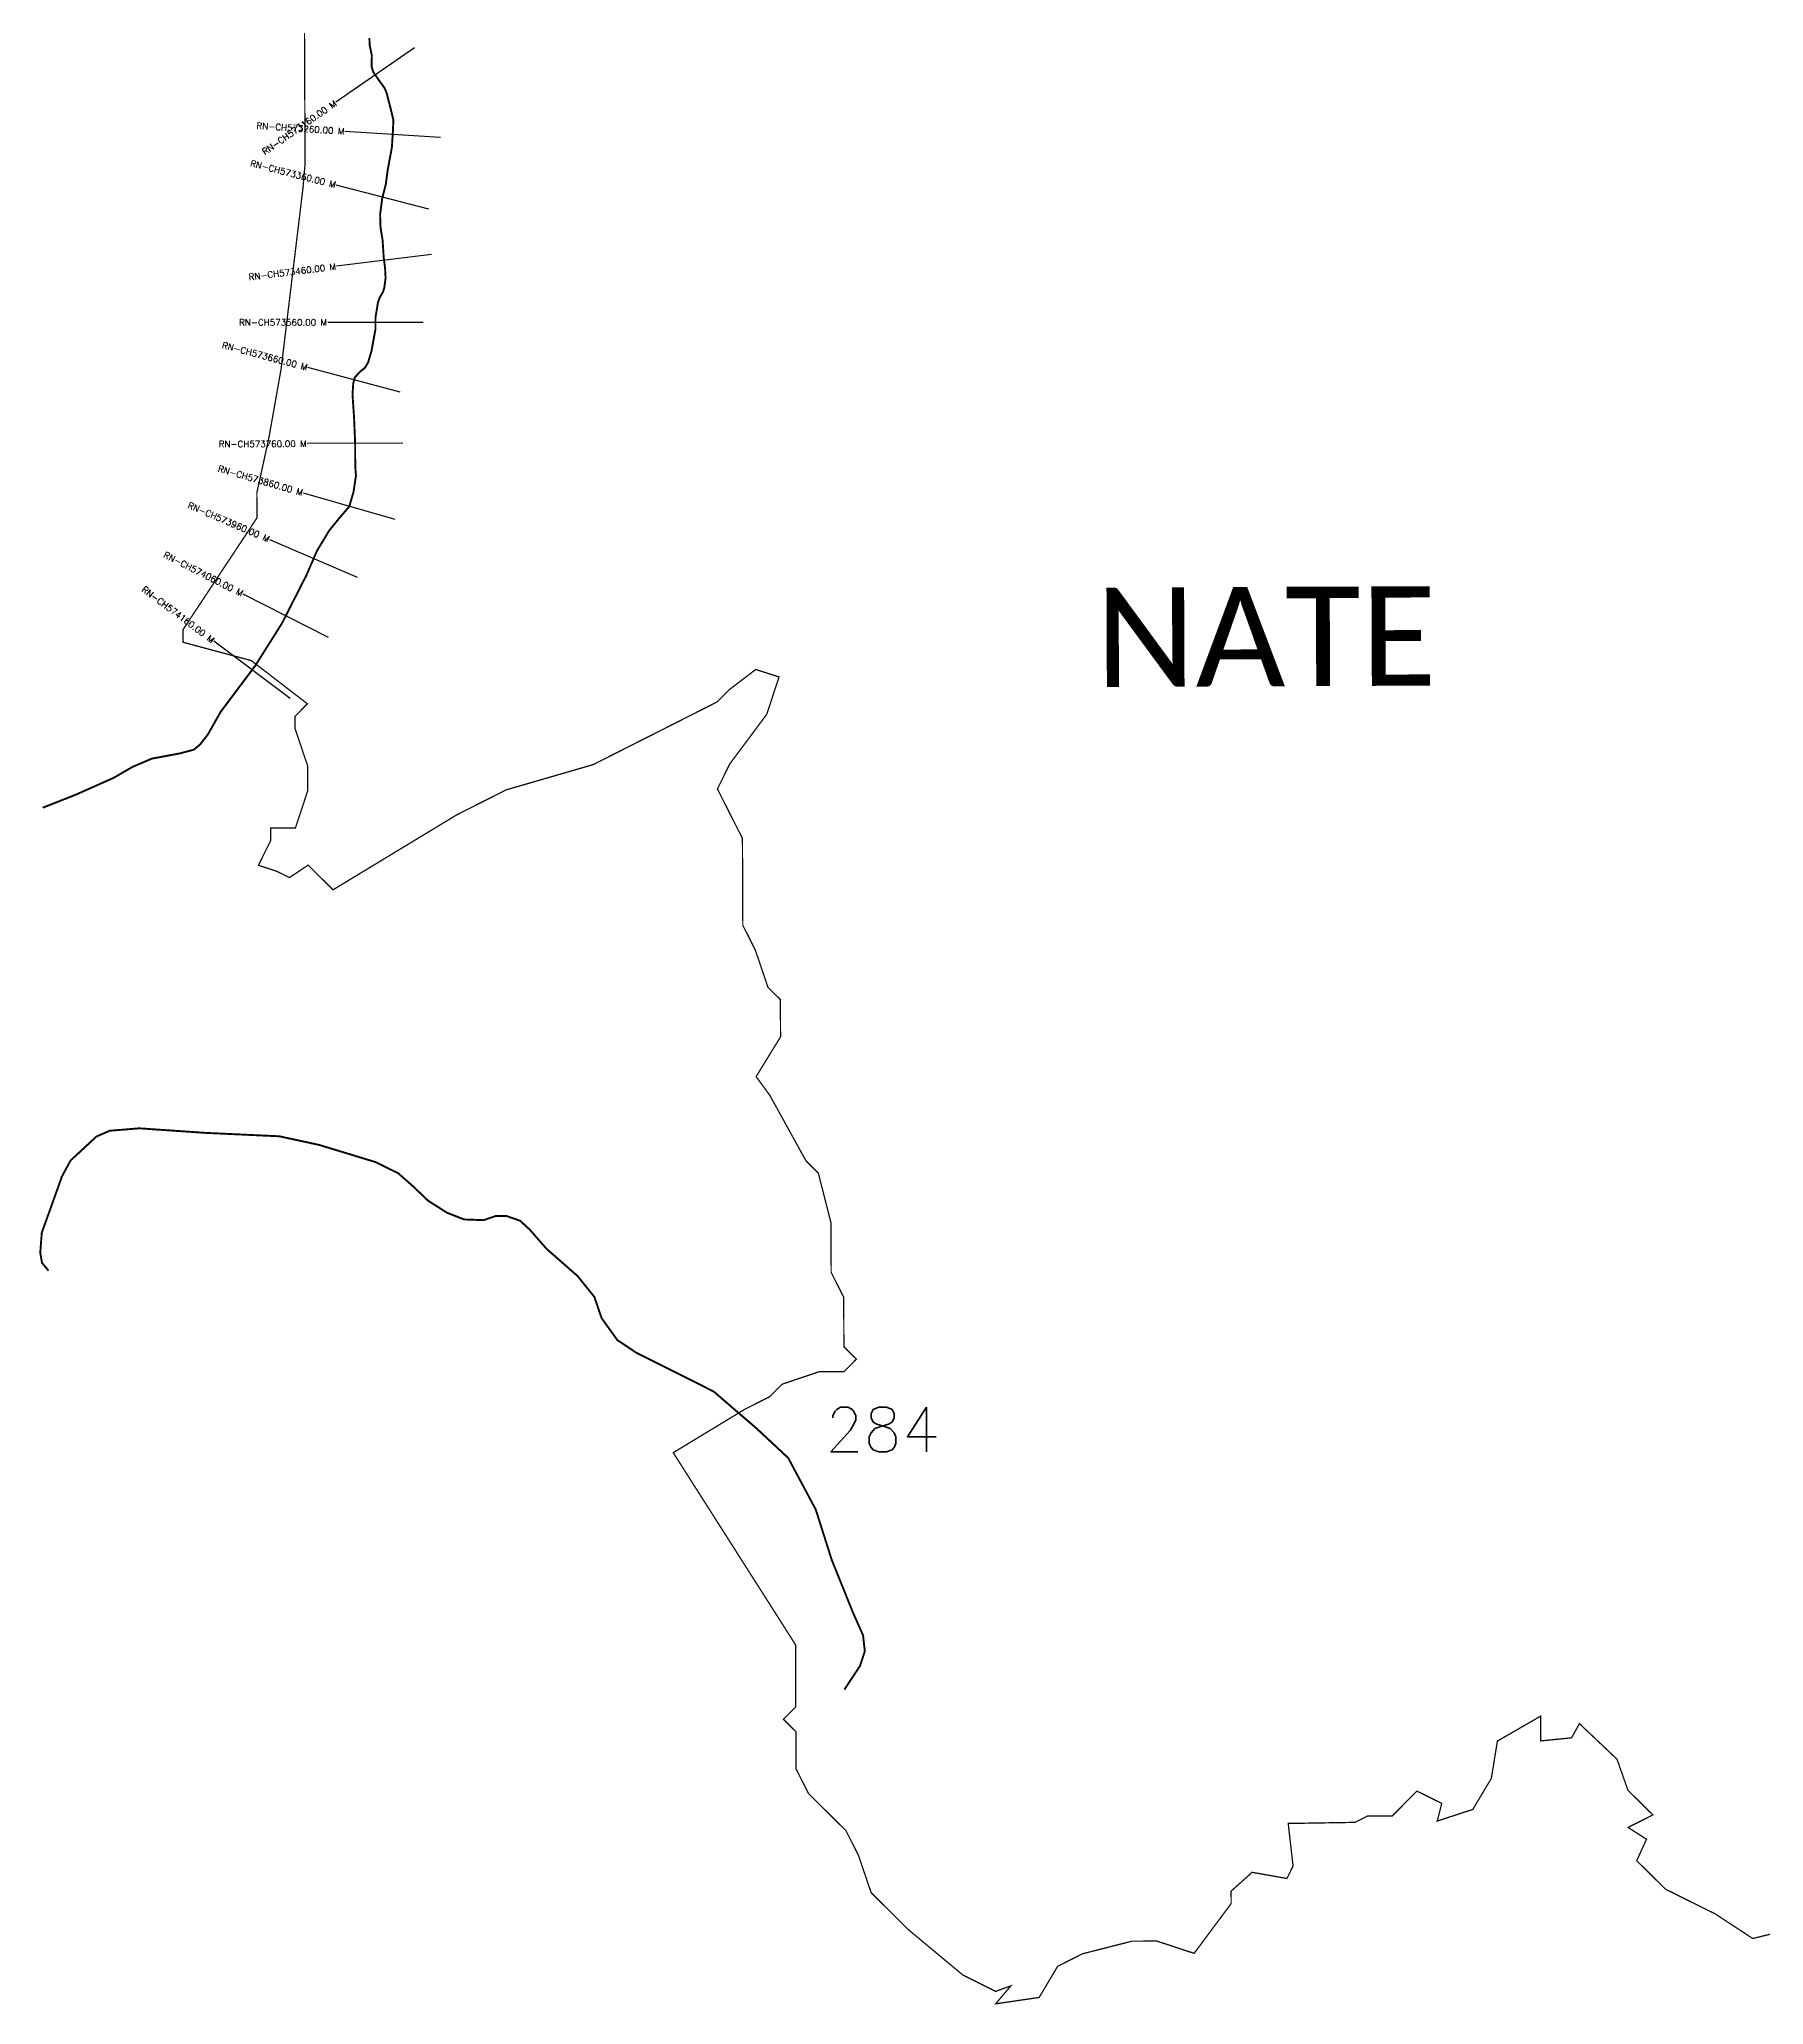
# Model space of a CAD drawing. Header units: metres. Extents: x 321718 to 327739, y 1839279 to 1845754.
# Drawn here: x 321718 to 324423, y 1839279 to 1842364 of the extents above; entities that cross this region are included whole.
import ezdxf
from ezdxf.enums import TextEntityAlignment as Align

# ---------------------------------------------------------------- set-up
doc = ezdxf.new("R2010")
doc.units = ezdxf.units.M
for name, color, linetype in [('CS', 134, 'Continuous'), ('CSMark', 6, 'Continuous'), ('NATURALLY PROTECTED', 3, 'Continuous'), ('VILLAGE NAME', 250, 'Continuous')]:
    doc.layers.add(name, color=color, linetype=linetype)
doc.styles.get("Standard").update_dxf_attribs({"font": 'simplex.shx'})

msp = doc.modelspace()

# ---------------------------------------------------------------- linework, layer by layer
at = {"color": 6, "const_width": 2, "flags": 128}
msp.add_lwpolyline([(324442.8, 1839392), (324405.9, 1839383), (324347.2, 1839421.6), (324269.2, 1839460.3), (324223.9, 1839505.2), (324239.2, 1839538.8), (324210.4, 1839557.4), (324249.2, 1839577), (324210.1, 1839615.8), (324193, 1839664.4), (324134, 1839720.3), (324121.7, 1839698), (324073.4, 1839693.2), (324073.2, 1839732.1), (324005.3, 1839692.9), (323995.8, 1839634.4), (323966.7, 1839585.6), (323910.9, 1839567.4), (323918, 1839595.1), (323879, 1839614.4), (323840.2, 1839575.3), (323801.2, 1839575.1), (323781.8, 1839565.3), (323677.1, 1839563.6), (323684.7, 1839496.7), (323675.1, 1839477.2), (323620.5, 1839486.9), (323587.5, 1839457.4), (323587.6, 1839437.9), (323529.5, 1839359.7), (323470.9, 1839379), (323432, 1839378.8), (323354.2, 1839359), (323315.3, 1839339.3), (323286.3, 1839290.5), (323218.1, 1839280.5), (323241.9, 1839308.7), (323218.1, 1839300), (323166.2, 1839326), (323081.3, 1839396.8), (323022.7, 1839455), (323002.9, 1839513.3), (322983.3, 1839552.2), (322924.6, 1839610.4), (322904.9, 1839649.3), (322904.7, 1839707.7), (322885.1, 1839727.1), (322904.5, 1839746.7), (322904.1, 1839844.1), (322712.2, 1840145.6), (322824.6, 1840213.8), (322863.5, 1840233.4), (322882.9, 1840253), (322941.2, 1840272.7), (322980.2, 1840272.9), (322999.6, 1840292.4), (322980, 1840311.8), (322979.7, 1840389.7), (322960, 1840428.6), (322959.7, 1840506.5), (322939.9, 1840584.4), (322920.4, 1840603.8), (322864, 1840706.1), (322842.3, 1840735.9), (322880.6, 1840798.4), (322880.3, 1840856.8), (322860.8, 1840876.2), (322841, 1840934.5), (322821.4, 1840973.4), (322820.8, 1841109.8), (322781.5, 1841187.5), (322800.9, 1841226.6), (322859, 1841304.7), (322878.2, 1841363.2), (322841.7, 1841375), (322800.4, 1841343.4), (322780.9, 1841323.9), (322586.6, 1841225.6), (322450.4, 1841186.1), (322372.6, 1841146.8), (322178.4, 1841029.1), (322139.3, 1841067.9), (322110.1, 1841048.3), (322090.6, 1841058), (322061.4, 1841067.6), (322080.7, 1841106.6), (322080.6, 1841126.1), (322119.5, 1841126.3), (322138.8, 1841184.8), (322138.6, 1841223.7), (322118.9, 1841282.1), (322118.8, 1841301.5), (322138.2, 1841321.1), (322050.2, 1841388.9), (321943, 1841417.7), (321942.9, 1841437.2), (322059.1, 1841612.9), (322058.9, 1841651.9), (322078, 1841739.6), (322097, 1841846.8), (322131.3, 1842130.8), (322134.6, 1842169), (322133, 1842528.7)], dxfattribs=at)
at = {"layer": 'CS'}
for p, q in [((322306.3, 1842350.9), (322183.1, 1842265.4)), ((322346.9, 1842210.1), (322197.2, 1842219.6)), ((322328.6, 1842097.5), (322183.5, 1842135.2)), ((322333, 1842026.2), (322184.1, 1842007.8)), ((322320.1, 1841919.7), (322170.1, 1841919.7)), ((322284, 1841810.1), (322139.1, 1841848.8)), ((322288.1, 1841730.2), (322138.1, 1841729.4)), ((322276, 1841610.2), (322132, 1841651.9)), ((322216.8, 1841519.2), (322079.1, 1841578.6)), ((322171.1, 1841425), (322037.4, 1841493)), ((322111.4, 1841329.2), (321991.4, 1841419.2))]:
    msp.add_line(p, q, dxfattribs=at)
at = {"layer": 'NATURALLY PROTECTED', "const_width": 3, "flags": 128}
for points in [[(322235.4, 1842365.9), (322236.1, 1842354.2), (322239.3, 1842339.1), (322239.1, 1842320.6), (322241.8, 1842312.3), (322250.6, 1842299.6), (322259.5, 1842287.3), (322262.5, 1842279.9), (322268.3, 1842257.5), (322273.2, 1842237.2), (322272.4, 1842220.4), (322270.8, 1842194.6), (322264.2, 1842158.8), (322261.1, 1842135.8), (322255.6, 1842114.5), (322252.3, 1842089.1), (322252.9, 1842069.4), (322256.2, 1842048.7), (322258, 1842021.4), (322260.1, 1842004.7), (322260.9, 1841989.2), (322258.8, 1841973.4), (322256.6, 1841967.2), (322251.1, 1841957.6), (322248.8, 1841950.1), (322245.1, 1841927.8), (322245.1, 1841909.5), (322238.9, 1841875.4), (322233.6, 1841857.1), (322228.3, 1841848.3), (322220.5, 1841842), (322212.7, 1841833.5), (322210.2, 1841824.3), (322209, 1841806.8), (322211.4, 1841770.9), (322213.1, 1841731.6), (322213.3, 1841693.9), (322214.4, 1841678.9), (322210.5, 1841653.3), (322203.9, 1841630.7), (322187.5, 1841611.6), (322172.4, 1841592.9), (322153.3, 1841561.3), (322136.9, 1841523.3), (322098.5, 1841447.7), (322056.1, 1841380.4), (322001.9, 1841308.1), (321982.1, 1841272.9), (321969.9, 1841257.3), (321960.1, 1841249.1), (321938.1, 1841243.2), (321894.1, 1841235), (321863.4, 1841221.8), (321834.1, 1841204.8), (321775.5, 1841178.7), (321722.9, 1841157.9)], [(321732.1, 1840431.3), (321721.8, 1840443.6), (321719.1, 1840459.5), (321721.5, 1840491), (321739.7, 1840541.6), (321753.2, 1840579.4), (321766.6, 1840604.2), (321788.8, 1840624.7), (321807.3, 1840641.9), (321828, 1840650.9), (321874.4, 1840654.7), (321978.1, 1840647.6), (322094.3, 1840642.2), (322157, 1840628.6), (322245.2, 1840601.7), (322280.6, 1840584.3), (322303, 1840564.6), (322327.5, 1840541.2), (322357.5, 1840522.1), (322384.3, 1840511.7), (322414.8, 1840510.6), (322433.9, 1840517.2), (322450.3, 1840517.2), (322472.1, 1840509.6), (322487.4, 1840495.4), (322513.6, 1840465.4), (322562.3, 1840422.7), (322588.5, 1840390), (322599.9, 1840356.7), (322624.5, 1840322.4), (322653.9, 1840302.7), (322726.2, 1840266.6), (322775.8, 1840241.5), (322842.9, 1840183.7), (322892.6, 1840137.3), (322935.8, 1840056.4), (322960.9, 1839977.3), (322994.2, 1839894.7), (323010.1, 1839858.8), (323012.8, 1839833.7), (323005.2, 1839810.8), (322980.7, 1839773.6)]]:
    msp.add_lwpolyline(points, dxfattribs=at)

# ---------------------------------------------------------------- texts
at = {"insert": (322950.7, 1840216.9), "char_height": 70, "attachment_point": 1}
msp.add_mtext_dynamic_manual_height_columns('284', width=95.172, gutter_width=1, heights=[0], dxfattribs=at)
at = {"layer": 'CSMark'}
for s, rotation, p in [('RN-CH573160.00 M', 34.756, (322182.2, 1842264.9)), ('RN-CH573260.00 M', 356.3556, (322196.2, 1842219.7)), ('RN-CH573360.00 M', 345.4396, (322182.5, 1842135.4)), ('RN-CH573460.00 M', 7.0416, (322183.1, 1842007.6)), ('RN-CH573660.00 M', 345.0618, (322138.1, 1841849)), ('RN-CH573760.00 M', 0.3107, (322137.1, 1841729.4)), ('RN-CH573860.00 M', 343.8279, (322131, 1841652.2)), ('RN-CH573960.00 M', 336.6722, (322078.2, 1841579)), ('RN-CH574060.00 M', 333.0381, (322036.5, 1841493.5)), ('RN-CH574160.00 M', 323.134, (321990.6, 1841419.8))]:
    msp.add_text(s, height=10, rotation=rotation, dxfattribs=at).set_placement(p, align=Align.MIDDLE_RIGHT)
msp.add_text('RN-CH573560.00 M', height=10, dxfattribs=at).set_placement((322169.1, 1841919.7), align=Align.MIDDLE_RIGHT)
at = {"layer": 'VILLAGE NAME', "insert": (323374.4, 1841503.4), "char_height": 155.989, "attachment_point": 1, "rotation": 0.2435}
msp.add_mtext_dynamic_manual_height_columns('{\\fCalibri|b0|i0|c0|p34;NATE}', width=1979.573, gutter_width=779.9, heights=[0], dxfattribs=at)

doc.saveas('drawing.dxf')
